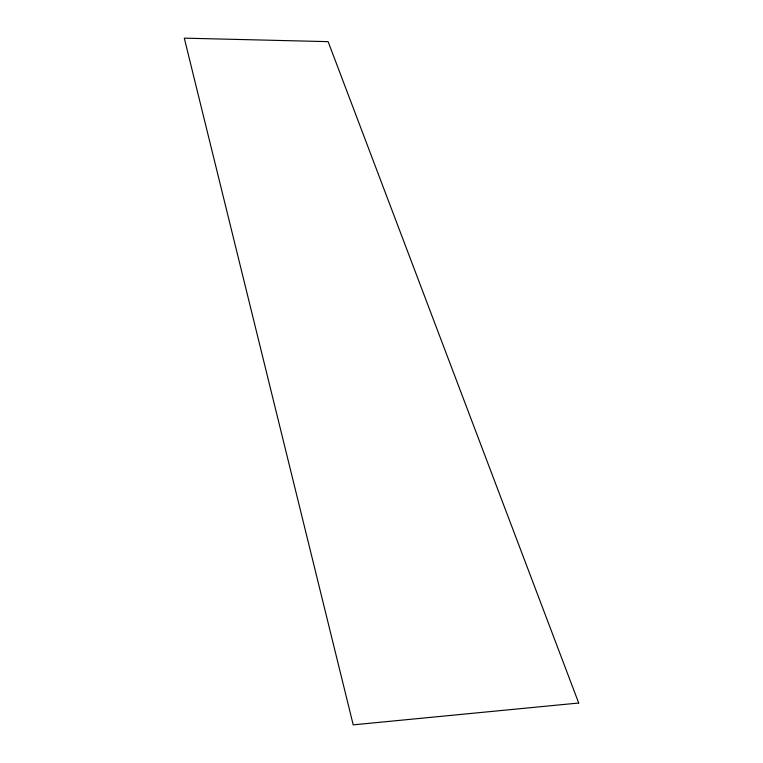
<?xml version="1.0" encoding="UTF-8"?>
<svg xmlns="http://www.w3.org/2000/svg" width="763" height="763" viewBox="0 0 763 763"><rect width="100%" height="100%" fill="white"/><g stroke="black" fill="none" stroke-linecap="round" stroke-linejoin="round"><path stroke-width="1.14" d="M578.707 703.019L353.212 724.85L184.293 38.15L328.119 41.641L578.707 703.019"/></g></svg>
